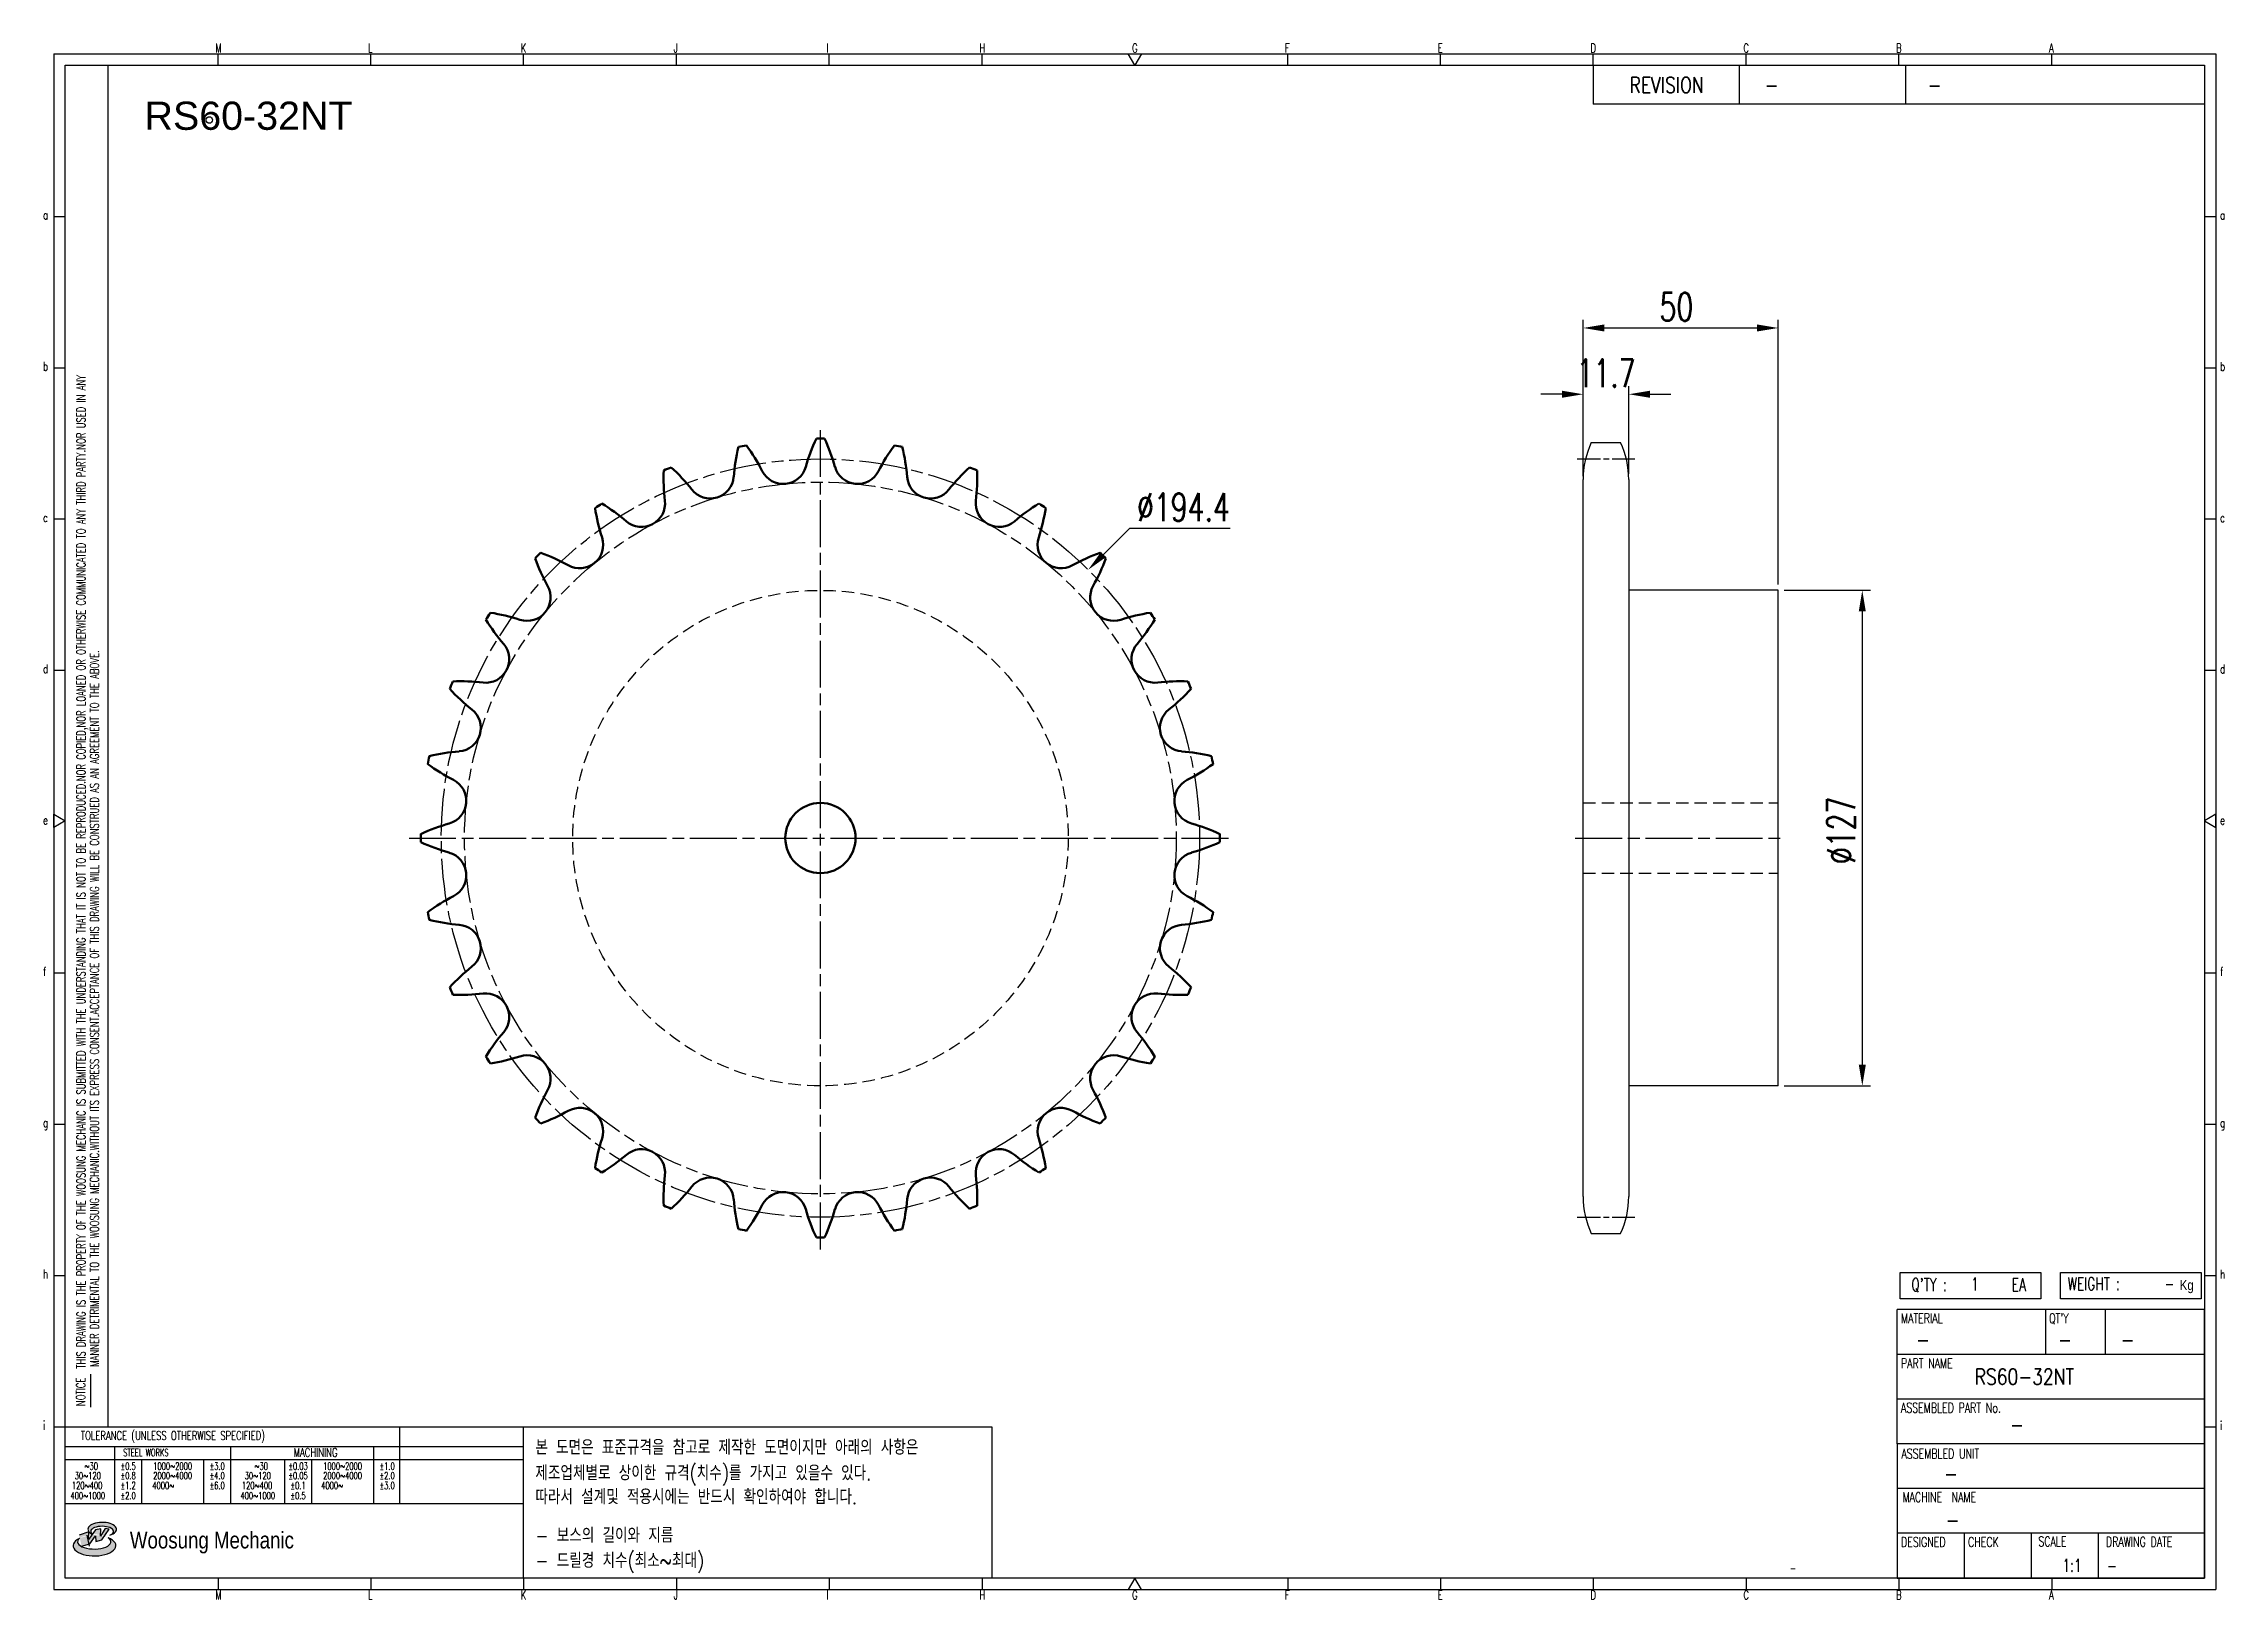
# Model space of a CAD drawing. Header units: millimetres. Extents: x 24104 to 24663, y 29 to 428.
import ezdxf
from ezdxf.enums import TextEntityAlignment as Align

# ---------------------------------------------------------------- set-up
doc = ezdxf.new("R2010")
doc.units = ezdxf.units.MM
for name, pattern in [('AM_ISO08W050', [18, 12, -1.5, 3, -1.5]), ('AM_ISO08W050x2', [9, 6, -0.75, 1.5, -0.75]), ('HIDDEN', [9.525, 6.35, -3.175])]:
    doc.linetypes.add(name, pattern=pattern)
doc.layers.add('AM_0N', color=7, linetype='Continuous', lineweight=50)
doc.layers.add('AM_7N', color=4, linetype='AM_ISO08W050', lineweight=25)
for name, color, linetype in [('HL', 2, 'HIDDEN'), ('S-DIM', 7, 'Continuous'), ('TITLE', 7, 'Continuous'), ('도면레이아웃', 7, 'Continuous')]:
    doc.layers.add(name, color=color, linetype=linetype)
doc.styles.add('HAN', font='ROMANS.shx', dxfattribs={"width": 0.7, "bigfont": 'whgtxt.shx'})
doc.styles.add('HKD_ST2', font='romans.shx', dxfattribs={"width": 0.7, "height": 4, "bigfont": '@extfont2.shx'})
doc.styles.add('HSG', font='SIMPLEX.shx', dxfattribs={"width": 0.7, "bigfont": 'HSG.shx'})
doc.styles.add('ROMANS', font='romans.shx', dxfattribs={"width": 0.7, "bigfont": 'whgtxt.shx'})
doc.styles.add('SLDTEXTSTYLE4', font='arial.ttf', dxfattribs={"width": 0.8})
doc.styles.get("Standard").update_dxf_attribs({"font": 'arial.ttf'})
doc.dimstyles.new('APP16', dxfattribs={"dimscale": 3, "dimtxt": 2.4, "dimasz": 1.8, "dimexe": 0.7, "dimexo": 0.5, "dimgap": 0.6, "dimtad": 1, "dimtoh": 1, "dimdec": 1, "dimrnd": 0.01, "dimzin": 9, "dimdsep": 46, "dimtxsty": 'HSG', "dimcen": 0, "dimclrd": 1, "dimclre": 1, "dimclrt": 256, "dimazin": 2, "dimtp": 1, "dimtm": 1, "dimtfac": 0.5, "dimtdec": 1, "dimtofl": 0, "dimtmove": 0, "dimatfit": 3, "dimfxl": 0, "dimtvp": 1, "dimtolj": 2, "dimlwd": -1, "dimlwe": -1, "dimarcsym": 0})

# ---------------------------------------------------------------- blocks, each defined once
blk = doc.blocks.new('SUYWSHJH')
at = {"layer": '도면레이아웃'}
h = blk.add_hatch(color=10, dxfattribs=at)
h.paths.add_polyline_path([(1.544, 35.177), (1.554, 34.966), (1.779, 35.034), (2.054, 35.422), (1.908, 35.446), (1.728, 35.167), (1.741, 35.439), (1.547, 35.405), (1.292, 35.041), (1.295, 35.33), (0.943, 35.208), (1.03, 34.8), (1.336, 34.885)])
edge = h.paths.add_edge_path()
edge.add_ellipse((1.795, 35.421), major_axis=(-0.53, 0), ratio=0.487785, start_angle=122.36065, end_angle=403.39574)
edge.add_line((1.411, 35.244), (1.419, 35.261))
edge.add_ellipse((1.798, 35.344), major_axis=(-0.423, 0), ratio=0.444396, start_angle=131.58977, end_angle=386.19408, ccw=False)
edge = h.paths.add_edge_path()
edge.add_ellipse((1.512, 34.815), major_axis=(-0.793, 0), ratio=0.480113, start_angle=314.67633, end_angle=590.85213)
edge.add_ellipse((1.501, 34.958), major_axis=(-0.62, 0), ratio=0.43311, start_angle=331.7024, end_angle=574.42495, ccw=False)
for p, q in [((0, 90.118), (80.15, 90.118)), ((0, 90.118), (0, 33.191)), ((6.089, 89.693), (6.089, 90.118)), ((11.753, 89.693), (11.753, 90.118)), ((17.418, 89.693), (17.418, 90.118)), ((23.082, 89.693), (23.082, 90.118)), ((28.746, 89.693), (28.746, 90.118)), ((34.411, 89.693), (34.411, 90.118)), ((45.739, 89.693), (45.739, 90.118)), ((51.404, 89.693), (51.404, 90.118)), ((57.068, 89.693), (57.068, 90.118)), ((62.732, 89.693), (62.732, 90.118)), ((68.397, 89.693), (68.397, 90.118)), ((74.061, 89.693), (74.061, 90.118)), ((80.15, 90.118), (80.15, 33.191)), ((0, 84.085), (0.425, 84.085)), ((79.725, 84.085), (80.15, 84.085)), ((0, 78.478), (0.425, 78.478)), ((79.725, 78.478), (80.15, 78.478)), ((0, 72.87), (0.425, 72.87)), ((79.725, 72.87), (80.15, 72.87)), ((0, 67.262), (0.425, 67.262)), ((79.725, 67.262), (80.15, 67.262)), ((0, 56.047), (0.425, 56.047)), ((79.725, 56.047), (80.15, 56.047)), ((0, 50.439), (0.425, 50.439)), ((79.725, 50.439), (80.15, 50.439)), ((0, 44.832), (0.425, 44.832)), ((79.725, 44.832), (80.15, 44.832)), ((1.377, 39.947), (1.377, 41.174)), ((0, 39.224), (0.425, 39.224)), ((79.725, 39.224), (80.15, 39.224)), ((0, 33.191), (80.15, 33.191)), ((6.089, 33.616), (6.089, 33.191)), ((11.753, 33.616), (11.753, 33.191)), ((17.418, 33.616), (17.418, 33.191)), ((23.082, 33.616), (23.082, 33.191)), ((28.746, 33.616), (28.746, 33.191)), ((34.411, 33.616), (34.411, 33.191)), ((45.739, 33.616), (45.739, 33.191)), ((51.404, 33.616), (51.404, 33.191)), ((57.068, 33.616), (57.068, 33.191)), ((62.732, 33.616), (62.732, 33.191)), ((68.397, 33.616), (68.397, 33.191)), ((74.061, 33.616), (74.061, 33.191))]:
    blk.add_line(p, q)
at = {"color": 2}
for p, q in [((2.017, 39.224), (2.017, 89.693)), ((0.425, 39.224), (17.418, 39.224)), ((12.816, 39.224), (12.816, 36.382)), ((17.418, 33.616), (17.418, 39.224)), ((0.425, 38.487), (17.418, 38.487)), ((0.425, 38.012), (17.418, 38.012)), ((2.257, 38.487), (2.257, 36.382)), ((3.257, 38.012), (3.257, 36.382)), ((5.557, 38.012), (5.557, 36.382)), ((6.557, 38.5), (6.557, 36.382)), ((8.557, 38.012), (8.557, 36.382)), ((9.557, 38.026), (9.557, 36.382)), ((11.857, 38.487), (11.857, 36.382)), ((0.425, 36.382), (17.418, 36.382))]:
    blk.add_line(p, q, dxfattribs=at)
at = {"color": 6, "ltscale": 0.5}
for p, q in [((57.068, 89.693), (57.068, 88.246)), ((62.47, 89.693), (62.47, 88.246)), ((68.635, 89.693), (68.635, 88.246)), ((79.725, 88.246), (57.068, 88.246)), ((68.336, 38.59), (68.336, 43.563)), ((79.725, 43.563), (68.336, 43.563)), ((73.827, 43.563), (73.827, 41.905)), ((76.037, 43.563), (76.037, 41.905)), ((79.725, 38.59), (79.725, 43.563)), ((79.725, 41.905), (68.336, 41.905)), ((79.725, 40.248), (68.336, 40.248)), ((68.336, 38.59), (68.336, 33.616)), ((79.725, 38.59), (68.336, 38.59)), ((79.725, 33.616), (79.725, 38.59)), ((79.725, 36.932), (68.336, 36.932)), ((79.725, 35.274), (68.336, 35.274)), ((70.822, 33.616), (70.822, 35.274)), ((73.309, 33.616), (73.309, 35.274)), ((75.796, 33.616), (75.796, 35.274)), ((68.336, 33.616), (79.725, 33.616))]:
    blk.add_line(p, q, dxfattribs=at)
for points in [[(40.075, 89.693), (39.83, 90.118), (40.32, 90.118)], [(0.425, 89.693), (79.725, 89.693), (79.725, 33.616), (0.425, 33.616)], [(0.425, 61.679), (0, 61.433), (0, 61.924)], [(79.725, 61.679), (80.15, 61.433), (80.15, 61.924)], [(40.075, 33.616), (39.83, 33.191), (40.32, 33.191)]]:
    blk.add_lwpolyline(points, close=True)
at = {"layer": 'TITLE', "color": 20}
for p, q in [((68.449, 43.961), (68.449, 44.936)), ((68.449, 44.936), (73.654, 44.936)), ((73.654, 44.936), (73.654, 43.961)), ((74.39, 43.961), (74.39, 44.936)), ((74.39, 44.936), (79.595, 44.936)), ((79.595, 44.936), (79.595, 43.961)), ((73.654, 43.961), (68.449, 43.961)), ((79.595, 43.961), (74.39, 43.961))]:
    blk.add_line(p, q, dxfattribs=at)
at = {"layer": '도면레이아웃'}
for p, q in [((1.295, 35.33), (0.943, 35.208)), ((1.03, 34.8), (1.336, 34.885)), ((1.224, 35.208), (1.311, 34.8)), ((1.224, 35.208), (1.224, 35.208)), ((1.547, 35.405), (1.292, 35.041)), ((1.292, 35.041), (1.295, 35.33)), ((1.336, 34.885), (1.544, 35.177)), ((1.419, 35.261), (1.411, 35.244)), ((1.544, 35.177), (1.554, 34.966)), ((1.741, 35.439), (1.547, 35.405)), ((1.554, 34.966), (1.779, 35.034)), ((1.908, 35.446), (1.728, 35.167)), ((1.728, 35.167), (1.741, 35.439)), ((1.779, 35.034), (2.054, 35.422)), ((2.054, 35.422), (1.908, 35.446))]:
    blk.add_line(p, q, dxfattribs=at)
for centre, major_axis, ratio, start_param, end_param in [((1.795, 35.421), (-0.53, 0), 0.487785, 2.135596, 7.040584), ((1.512, 34.815), (-0.793, 0), 0.480113, 5.492138, 10.312315), ((1.501, 34.958), (-0.62, 0), 0.43311, 5.789299, 10.025607), ((1.798, 35.344), (-0.423, 0), 0.444396, 2.296675, 6.740358)]:
    blk.add_ellipse(centre, major_axis=major_axis, ratio=ratio, start_param=start_param, end_param=end_param, dxfattribs=at)
at = {"color": 4, "style": 'HKD_ST2', "width": 0.7}
for s, p in [('M', (5.988, 90.164)), ('L', (11.652, 90.164)), ('K', (17.316, 90.164)), ('J', (22.981, 90.164)), ('I', (28.645, 90.164)), ('H', (34.309, 90.164)), ('G', (39.974, 90.164)), ('F', (45.638, 90.164)), ('E', (51.302, 90.164)), ('D', (56.967, 90.164)), ('C', (62.631, 90.164)), ('B', (68.295, 90.164)), ('A', (73.96, 90.164)), ('a', (-0.395, 83.976)), ('a', (80.305, 83.97)), ('b', (-0.395, 78.368)), ('b', (80.305, 78.362)), ('c', (-0.395, 72.76)), ('c', (80.305, 72.754)), ('d', (-0.395, 67.153)), ('d', (80.305, 67.147)), ('e', (-0.395, 61.545)), ('e', (80.305, 61.539)), ('f', (-0.395, 55.937)), ('f', (80.305, 55.931)), ('g', (-0.395, 50.33)), ('g', (80.305, 50.324)), ('h', (-0.395, 44.722)), ('h', (80.305, 44.716)), ('i', (-0.395, 39.114)), ('i', (80.305, 39.108)), ('M', (5.988, 32.824)), ('L', (11.652, 32.824)), ('K', (17.316, 32.824)), ('J', (22.981, 32.824)), ('I', (28.645, 32.824)), ('H', (34.309, 32.824)), ('G', (39.974, 32.824)), ('F', (45.638, 32.824)), ('E', (51.302, 32.824)), ('D', (56.967, 32.824)), ('C', (62.631, 32.824)), ('B', (68.295, 32.824)), ('A', (73.96, 32.824))]:
    blk.add_text(s, height=0.326, dxfattribs=at).set_placement(p)
for s, height, style, width, p in [('REVISION', 0.5806, 'HAN', 0.8, (58.415, 88.664)), ('-', 0.581, 'HAN', 0.8, (63.426, 88.664)), ('-', 0.581, 'HAN', 0.8, (69.468, 88.664)), ("Q'TY : ", 0.4746, 'HKD_ST2', 0.7, (68.857, 44.253)), ('1', 0.475, 'HKD_ST2', 0.7, (71.071, 44.275)), ('EA', 0.4746, 'HKD_ST2', 0.7, (72.578, 44.253)), ('WEIGHT : ', 0.4746, 'HKD_ST2', 0.7, (74.65, 44.286)), ('-', 0.581, 'HAN', 0.8, (69.029, 42.157)), ('-', 0.581, 'HAN', 0.8, (74.289, 42.157)), ('-', 0.581, 'HAN', 0.8, (76.623, 42.157)), ('-', 0.581, 'HAN', 0.8, (72.515, 39.013)), ('-', 0.581, 'HAN', 0.8, (70.067, 37.189)), ('-', 0.581, 'HAN', 0.8, (70.126, 35.48)), ('1:1', 0.4746, 'HKD_ST2', 0.7, (74.458, 33.848)), ('-', 0.475, 'HKD_ST2', 0.7, (76.112, 33.837))]:
    blk.add_text(s, height=height, dxfattribs=dict(style=style, width=width)).set_placement(p)
at = {"color": 6, "style": 'HKD_ST2', "width": 0.7}
for s, p in [(' THIS DRAWING IS THE PROPERTY OF THE WOOSUNG MECHANIC IS SUBMITTED WITH THE UNDERSTANDING THAT IT IS NOT TO BE REPRODUCED.NOR COPIED,NOR LOANED OR OTHERWISE COMMUNICATED TO ANY THIRD PARTY.NOR USED IN ANY', (1.173, 41.217)), ('MANNER DETRIMENTAL TO THE WOOSUNG MECHANIC.WITHOUT ITS EXPRESS CONSENT.ACCEPTANCE OF THIS DRAWING WILL BE CONSTRUED AS AN AGREEMENT TO THE ABOVE.', (1.672, 41.447))]:
    blk.add_text(s, height=0.326266, rotation=90, dxfattribs=at).set_placement(p)
at = {"style": 'HKD_ST2', "width": 0.7}
blk.add_text('-', height=0.475, dxfattribs=at).set_placement((78.613, 44.286), align=Align.RIGHT)
at = {"color": 4, "style": 'HKD_ST2', "width": 0.7}
for s, height, p in [('MATERIAL', 0.3651, (68.474, 43.425)), ("QT'Y", 0.3651, (73.965, 43.425)), ('PART NAME', 0.3651, (68.474, 41.756)), ('ASSEMBLED PART No.', 0.36511, (68.474, 40.109)), ('ASSEMBLED UNIT', 0.36511, (68.49, 38.408)), ('MACHINE  NAME', 0.36511, (68.532, 36.794)), ('DESIGNED', 0.3651, (68.474, 35.136)), ('CHECK', 0.3651, (70.961, 35.136)), ('SCALE', 0.3651, (73.566, 35.153)), ('DRAWING DATE', 0.36511, (76.071, 35.141))]:
    blk.add_text(s, height=height, dxfattribs=at).set_placement(p, align=Align.TOP_LEFT)
at = {"style": 'HKD_ST2', "width": 0.7}
blk.add_text('NOTICE', height=0.3263, rotation=90, dxfattribs=at).set_placement((1.163, 39.988))
for s, height, style, width, p in [('TOLERANCE (UNLESS OTHERWISE SPECIFIED)', 0.32627, 'HKD_ST2', 0.7, (4.417, 38.896)), ('-', 0.326, 'ROMANS', 0.65, (64.469, 33.975))]:
    blk.add_text(s, height=height, dxfattribs=dict(style=style, width=width)).set_placement(p, align=Align.MIDDLE_CENTER)
at = {"color": 4, "style": 'HKD_ST2', "width": 0.7}
for s, height, p in [('STEEL WORKS', 0.26101, (3.416, 38.268)), ('MACHINING', 0.3263, (9.707, 38.27)), ('%%P0.5', 0.261, (2.757, 37.762)), ('%%P0.8', 0.261, (2.757, 37.411)), ('%%P3.0', 0.261, (6.057, 37.762)), ('%%P4.0', 0.261, (6.057, 37.411)), ('%%P0.03', 0.261, (9.057, 37.762)), ('%%P0.05', 0.261, (9.057, 37.411)), ('%%P1.0', 0.261, (12.357, 37.762)), ('%%P2.0', 0.261, (12.357, 37.411)), ('%%P1.2', 0.261, (2.757, 37.045)), ('%%P2.0', 0.261, (2.757, 36.67)), ('%%P6.0', 0.261, (6.057, 37.045)), ('%%P0.1', 0.261, (9.057, 37.045)), ('%%P0.5', 0.261, (9.057, 36.67)), ('%%P3.0', 0.261, (12.357, 37.045))]:
    blk.add_text(s, height=height, dxfattribs=at).set_placement(p, align=Align.MIDDLE)
for s, height, p in [('30%%126120', 0.261, (1.263, 37.411)), ('%%12630', 0.261, (1.389, 37.762)), ('2000%%1264000', 0.26101, (4.407, 37.411)), ('1000%%1262000', 0.26101, (4.407, 37.762)), ('30%%126120', 0.261, (7.563, 37.411)), ('%%12630', 0.261, (7.689, 37.762)), ('2000%%1264000', 0.26101, (10.707, 37.411)), ('1000%%1262000', 0.26101, (10.707, 37.762)), ('400%%1261000', 0.26101, (1.263, 36.67)), ('120%%126400', 0.26101, (1.237, 37.045)), ('4000%%126', 0.261, (4.061, 37.045)), ('400%%1261000', 0.26101, (7.563, 36.67)), ('120%%126400', 0.26101, (7.537, 37.045)), ('4000%%126', 0.261, (10.321, 37.045))]:
    blk.add_text(s, height=height, dxfattribs=at).set_placement(p, align=Align.MIDDLE_CENTER)
at = {"color": 1, "style": 'SLDTEXTSTYLE4', "width": 0.8}
blk.add_text('Woosung Mechanic', height=0.61957, dxfattribs=at).set_placement((2.822, 34.711))
at = {"layer": 'TITLE', "width": 0.8}
blk.add_text('Kg', height=0.3789, dxfattribs=at).set_placement((78.807, 44.286))
blk = doc.blocks.new('*D2')
at = {"layer": 'Defpoints', "color": 0, "transparency": 16777216}
for p in [(24371.87, 293.03), (24234.56, 155.48)]:
    blk.add_point(p, dxfattribs=at)
at = {"layer": 'S-DIM', "color": 1, "transparency": 16777216}
for p, q in [((24382.47, 303.64), (24375.69, 296.85)), ((24408.27, 303.64), (24382.47, 303.64))]:
    blk.add_line(p, q, dxfattribs=at)
blk.add_solid([(24375.05, 297.48), (24376.33, 296.21), (24371.87, 293.03)], dxfattribs=at)
at = {"layer": 'S-DIM', "transparency": 16777216, "insert": (24396.27, 309.04), "char_height": 7.2, "attachment_point": 5, "style": 'HSG'}
blk.add_mtext('\\A2;∅194.4', dxfattribs=at)
blk = doc.blocks.new('*D3')
at = {"layer": 'Defpoints', "color": 0, "transparency": 16777216}
for p in [(24510.43, 338.01), (24498.73, 316.14), (24510.43, 316.14)]:
    blk.add_point(p, dxfattribs=at)
at = {"layer": 'S-DIM', "color": 1, "transparency": 16777216}
for p, q in [((24493.33, 338.01), (24487.93, 338.01)), ((24498.73, 317.64), (24498.73, 340.11)), ((24510.43, 317.64), (24510.43, 340.11)), ((24515.83, 338.01), (24521.23, 338.01))]:
    blk.add_line(p, q, dxfattribs=at)
for points in [[(24493.33, 338.91), (24493.33, 337.11), (24498.73, 338.01)], [(24515.83, 338.91), (24515.83, 337.11), (24510.43, 338.01)]]:
    blk.add_solid(points, dxfattribs=at)
at = {"layer": 'S-DIM', "transparency": 16777216, "insert": (24504.58, 343.41), "char_height": 7.2, "attachment_point": 5, "style": 'HSG'}
blk.add_mtext('\\A2;11.7', dxfattribs=at)
blk = doc.blocks.new('*D4')
at = {"layer": 'Defpoints', "color": 0, "transparency": 16777216}
for p in [(24548.73, 355), (24498.73, 315.48), (24548.73, 287.76)]:
    blk.add_point(p, dxfattribs=at)
at = {"layer": 'S-DIM', "color": 1, "transparency": 16777216}
for p, q in [((24498.73, 316.98), (24498.73, 357.1)), ((24504.13, 355), (24543.33, 355)), ((24548.73, 289.26), (24548.73, 357.1))]:
    blk.add_line(p, q, dxfattribs=at)
for points in [[(24504.13, 355.9), (24504.13, 354.1), (24498.73, 355)], [(24543.33, 355.9), (24543.33, 354.1), (24548.73, 355)]]:
    blk.add_solid(points, dxfattribs=at)
at = {"layer": 'S-DIM', "transparency": 16777216, "insert": (24522.63, 360.4), "char_height": 7.2, "attachment_point": 5, "style": 'HSG'}
blk.add_mtext('\\A2;50', dxfattribs=at)
blk = doc.blocks.new('*D5')
at = {"layer": 'Defpoints', "color": 0, "transparency": 16777216}
for p in [(24548.73, 287.76), (24548.73, 160.76), (24570.29, 160.76)]:
    blk.add_point(p, dxfattribs=at)
at = {"layer": 'S-DIM', "color": 1, "transparency": 16777216}
for p, q in [((24550.23, 287.76), (24572.39, 287.76)), ((24570.29, 282.36), (24570.29, 166.16)), ((24550.23, 160.76), (24572.39, 160.76))]:
    blk.add_line(p, q, dxfattribs=at)
for points in [[(24569.39, 282.36), (24571.19, 282.36), (24570.29, 287.76)], [(24569.39, 166.16), (24571.19, 166.16), (24570.29, 160.76)]]:
    blk.add_solid(points, dxfattribs=at)
at = {"layer": 'S-DIM', "transparency": 16777216, "insert": (24564.89, 226.22), "char_height": 7.2, "attachment_point": 5, "rotation": 90, "style": 'HSG'}
blk.add_mtext('\\A2;%%c127', dxfattribs=at)

msp = doc.modelspace()

# ---------------------------------------------------------------- linework, layer by layer
for p, q in [((24500.82, 325.64), (24508.35, 325.64)), ((24498.73, 132.37), (24498.73, 316.14)), ((24510.43, 316.14), (24510.43, 132.37)), ((24548.73, 287.76), (24510.43, 287.76)), ((24548.73, 160.76), (24548.73, 287.76)), ((24548.73, 160.76), (24510.43, 160.76)), ((24500.82, 122.87), (24508.35, 122.87))]:
    msp.add_line(p, q)
at = {"color": 4}
msp.add_lwpolyline([(24227.14, 73.37), (24347.19, 73.37), (24347.19, 34.59), (24227.14, 34.59)], close=True, dxfattribs=at)
msp.add_circle((24146.57, 408.31), 0.835)
for centre, start, end in [((24521.43, 316.14), 155.2599, 180), ((24487.73, 316.14), 0, 24.7401), ((24521.43, 132.37), 180, 204.7401), ((24487.73, 132.37), 335.2599, 0)]:
    msp.add_arc(centre, 22.7, start, end)
at = {"layer": 'AM_0N'}
msp.add_circle((24303.22, 224.26), 9, dxfattribs=at)
for centre, radius, start, end in [((24329.43, 312.99), 48.59, 166.2948, 175.4687), ((24303.22, 224.26), 102.42, 100.6694, 101.8306), ((24245.04, 296.21), 48.59, 27.0313, 36.2052), ((24346.23, 306.17), 48.59, 155.0448, 164.2187), ((24303.22, 224.26), 102.42, 89.4194, 90.5806), ((24260.2, 306.17), 48.59, 15.7813, 24.9552), ((24361.39, 296.21), 48.59, 143.7948, 152.9687), ((24303.22, 224.26), 102.42, 78.1694, 79.3306), ((24277.01, 312.99), 48.59, 4.5313, 13.7052), ((24303.22, 224.26), 102.42, 111.9194, 113.0806), ((24232.12, 283.47), 48.59, 38.2813, 47.4552), ((24293.68, 321.02), 6.01, 207.0313, 344.2187), ((24312.75, 321.02), 6.01, 195.7813, 332.9687), ((24374.31, 283.47), 48.59, 132.5448, 141.7187), ((24303.22, 224.26), 102.42, 66.9194, 68.0806), ((24311.61, 316.4), 48.59, 177.5448, 186.7188), ((24274.99, 317.3), 6.01, 218.2813, 355.4687), ((24331.44, 317.3), 6.01, 184.5313, 321.7187), ((24294.82, 316.4), 48.59, 353.2812, 2.4552), ((24303.22, 224.26), 102.42, 123.1694, 124.3306), ((24293.47, 316.27), 48.59, 188.7948, 197.9688), ((24221.94, 268.47), 48.59, 49.5313, 58.7052), ((24257.38, 310.01), 6.01, 229.5313, 6.7188), ((24349.05, 310.01), 6.01, 173.2812, 310.4687), ((24384.49, 268.47), 48.59, 121.2948, 130.4687), ((24312.96, 316.27), 48.59, 342.0312, 351.2052), ((24303.22, 224.26), 102.42, 55.6694, 56.8306), ((24303.22, 224.26), 102.42, 134.4194, 135.5806), ((24214.87, 251.76), 48.59, 60.7813, 69.9552), ((24241.53, 299.42), 6.01, 240.7813, 17.9688), ((24364.9, 299.42), 6.01, 162.0312, 299.2187), ((24391.56, 251.76), 48.59, 110.0448, 119.2187), ((24303.22, 224.26), 102.42, 44.4194, 45.5806), ((24275.71, 312.6), 48.59, 200.0448, 209.2187), ((24330.72, 312.6), 48.59, 330.7813, 339.9552), ((24228.05, 285.94), 6.01, 252.0312, 29.2187), ((24378.38, 285.94), 6.01, 150.7813, 287.9688), ((24303.22, 224.26), 102.42, 145.6694, 146.8306), ((24259, 305.53), 48.59, 211.2948, 220.4687), ((24211.2, 234), 48.59, 72.0312, 81.2052), ((24395.23, 234), 48.59, 98.7948, 107.9688), ((24347.43, 305.53), 48.59, 319.5313, 328.7052), ((24303.22, 224.26), 102.42, 33.1694, 34.3306), ((24217.46, 270.09), 6.01, 263.2812, 40.4687), ((24388.97, 270.09), 6.01, 139.5313, 276.7188), ((24303.22, 224.26), 102.42, 156.9194, 158.0806), ((24211.07, 215.86), 48.59, 83.2812, 92.4552), ((24395.36, 215.86), 48.59, 87.5448, 96.7188), ((24303.22, 224.26), 102.42, 21.9194, 23.0806), ((24244, 295.35), 48.59, 222.5448, 231.7187), ((24210.17, 252.48), 6.01, 274.5313, 51.7187), ((24396.27, 252.48), 6.01, 128.2813, 265.4687), ((24362.43, 295.35), 48.59, 308.2813, 317.4552), ((24214.48, 198.04), 48.59, 94.5313, 103.7052), ((24391.95, 198.04), 48.59, 76.2948, 85.4687), ((24303.22, 224.26), 102.42, 168.1694, 169.3306), ((24231.27, 282.43), 48.59, 233.7948, 242.9688), ((24375.17, 282.43), 48.59, 297.0312, 306.2052), ((24303.22, 224.26), 102.42, 10.6694, 11.8306), ((24206.45, 233.79), 6.01, 285.7813, 62.9688), ((24399.98, 233.79), 6.01, 117.0312, 254.2187), ((24303.22, 224.26), 102.42, 179.4194, 180.5806), ((24221.3, 181.24), 48.59, 105.7813, 114.9552), ((24385.13, 181.24), 48.59, 65.0448, 74.2187), ((24303.22, 224.26), 102.42, 359.4194, 0.5806), ((24221.3, 267.27), 48.59, 245.0448, 254.2187), ((24206.45, 214.72), 6.01, 297.0312, 74.2187), ((24399.98, 214.72), 6.01, 105.7813, 242.9688), ((24385.13, 267.27), 48.59, 285.7813, 294.9552), ((24231.27, 166.08), 48.59, 117.0312, 126.2052), ((24375.17, 166.08), 48.59, 53.7948, 62.9688), ((24303.22, 224.26), 102.42, 190.6694, 191.8306), ((24214.48, 250.47), 48.59, 256.2948, 265.4687), ((24210.17, 196.03), 6.01, 308.2813, 85.4687), ((24396.27, 196.03), 6.01, 94.5313, 231.7187), ((24391.95, 250.47), 48.59, 274.5313, 283.7052), ((24303.22, 224.26), 102.42, 348.1694, 349.3306), ((24244, 153.16), 48.59, 128.2813, 137.4552), ((24362.43, 153.16), 48.59, 42.5448, 51.7187), ((24303.22, 224.26), 102.42, 201.9194, 203.0806), ((24303.22, 224.26), 102.42, 336.9194, 338.0806), ((24211.07, 232.65), 48.59, 267.5448, 276.7188), ((24217.46, 178.42), 6.01, 319.5313, 96.7188), ((24388.97, 178.42), 6.01, 83.2812, 220.4687), ((24395.36, 232.65), 48.59, 263.2812, 272.4552), ((24259, 142.98), 48.59, 139.5313, 148.7052), ((24347.43, 142.98), 48.59, 31.2948, 40.4687), ((24303.22, 224.26), 102.42, 213.1694, 214.3306), ((24211.2, 214.51), 48.59, 278.7948, 287.9688), ((24228.05, 162.57), 6.01, 330.7813, 107.9688), ((24378.38, 162.57), 6.01, 72.0312, 209.2187), ((24395.23, 214.51), 48.59, 252.0312, 261.2052), ((24303.22, 224.26), 102.42, 325.6694, 326.8306), ((24275.71, 135.91), 48.59, 150.7813, 159.9552), ((24330.72, 135.91), 48.59, 20.0448, 29.2187), ((24303.22, 224.26), 102.42, 224.4194, 225.5806), ((24214.87, 196.75), 48.59, 290.0448, 299.2187), ((24241.53, 149.09), 6.01, 342.0312, 119.2187), ((24364.9, 149.09), 6.01, 60.7813, 197.9688), ((24391.56, 196.75), 48.59, 240.7813, 249.9552), ((24303.22, 224.26), 102.42, 314.4194, 315.5806), ((24293.47, 132.24), 48.59, 162.0312, 171.2052), ((24312.96, 132.24), 48.59, 8.7948, 17.9688), ((24221.94, 180.04), 48.59, 301.2948, 310.4687), ((24257.38, 138.5), 6.01, 353.2812, 130.4687), ((24349.05, 138.5), 6.01, 49.5313, 186.7188), ((24384.49, 180.04), 48.59, 229.5313, 238.7052), ((24303.22, 224.26), 102.42, 235.6694, 236.8306), ((24311.61, 132.11), 48.59, 173.2812, 182.4552), ((24232.12, 165.04), 48.59, 312.5448, 321.7187), ((24274.99, 131.21), 6.01, 4.5313, 141.7187), ((24331.44, 131.21), 6.01, 38.2813, 175.4687), ((24374.31, 165.04), 48.59, 218.2813, 227.4552), ((24294.82, 132.11), 48.59, 357.5448, 6.7188), ((24303.22, 224.26), 102.42, 303.1694, 304.3306), ((24303.22, 224.26), 102.42, 246.9194, 248.0806), ((24329.43, 135.52), 48.59, 184.5313, 193.7052), ((24245.04, 152.3), 48.59, 323.7948, 332.9687), ((24293.68, 127.49), 6.01, 15.7813, 152.9687), ((24346.23, 142.34), 48.59, 195.7813, 204.9552), ((24260.2, 142.34), 48.59, 335.0448, 344.2187), ((24312.75, 127.49), 6.01, 27.0313, 164.2187), ((24361.39, 152.3), 48.59, 207.0313, 216.2052), ((24277.01, 135.52), 48.59, 346.2948, 355.4687), ((24303.22, 224.26), 102.42, 291.9194, 293.0806), ((24303.22, 224.26), 102.42, 258.1694, 259.3306), ((24303.22, 224.26), 102.42, 280.6694, 281.8306), ((24303.22, 224.26), 102.42, 269.4194, 270.5806)]:
    msp.add_arc(centre, radius, start, end, dxfattribs=at)
at = {"layer": 'AM_7N', "linetype": 'AM_ISO08W050x2', "ltscale": 2}
for p, q in [((24303.22, 118.83), (24303.22, 329.68)), ((24197.79, 224.26), (24408.64, 224.26)), ((24496.73, 224.26), (24550.73, 224.26))]:
    msp.add_line(p, q, dxfattribs=at)
at = {"layer": 'AM_7N', "linetype": 'AM_ISO08W050x2'}
for p, q in [((24497.17, 321.43), (24511.99, 321.43)), ((24497.17, 127.08), (24511.99, 127.08))]:
    msp.add_line(p, q, dxfattribs=at)
at = {"layer": 'AM_7N', "linetype": 'AM_ISO08W050x2', "ltscale": 2}
for radius in [97.18, 91.22]:
    msp.add_circle((24303.22, 224.26), radius, dxfattribs=at)
at = {"layer": 'HL', "ltscale": 0.5}
for p, q in [((24498.73, 233.26), (24548.73, 233.26)), ((24498.73, 215.26), (24548.73, 215.26))]:
    msp.add_line(p, q, dxfattribs=at)
msp.add_circle((24303.22, 224.26), 63.5, dxfattribs=at)

# ---------------------------------------------------------------- block references
at = {"xscale": 6.915174302170472, "yscale": 6.915174302170472, "zscale": 6.915174302170472}
msp.add_blockref('SUYWSHJH', (24106.7, -197.87), dxfattribs=at)

# ---------------------------------------------------------------- texts
at = {"color": 2}
msp.add_text('RS60-32NT', height=7.225, dxfattribs=at).set_placement((24129.98, 405.79))
at = {"style": 'HAN', "width": 0.8}
msp.add_text('RS60-32NT', height=4.015, dxfattribs=at).set_placement((24599.11, 84.17))
at = {"color": 4, "style": 'HAN', "width": 0.8}
for s, p in [('본 도면은 표준규격을 참고로 제작한 도면이지만 아래의 사항은', (24230.15, 66.19)), ('제조업체별로 상이한 규격(치수)를 가지고 있을수 있다.', (24230.15, 59.61)), ('따라서 설계및 적용시에는 반드시 확인하여야 합니다.', (24230.15, 53.5)), ('- 보스의 길이와 지름', (24230.15, 43.64)), ('- 드릴경 치수(최소~최대)', (24230.15, 37.17))]:
    msp.add_text(s, height=3.7989, dxfattribs=at).set_placement(p)

# ---------------------------------------------------------------- dimensions: what is measured, and where the dimension line sits
at = {"layer": 'S-DIM'}
for base, p1, p2, picture, middle in [((24548.73, 355), (24498.73, 315.48), (24548.73, 287.76), '*D4', (24522.63, 355)), ((24510.43, 338.01), (24498.73, 316.14), (24510.43, 316.14), '*D3', (24504.58, 338.01))]:
    dim = msp.add_linear_dim(base=base, p1=p1, p2=p2, dimstyle='APP16', dxfattribs=at)
    dim.commit()
    dim.dimension.update_dxf_attribs({"geometry": picture, "text_midpoint": middle, "dimtype": 128})
dim = msp.add_diameter_dim_2p(p1=(24234.56, 155.48), p2=(24371.87, 293.03), dimstyle='APP16', dxfattribs=at)
dim.commit()
dim.dimension.update_dxf_attribs({"geometry": '*D2', "text_midpoint": (24396.27, 303.64), "dimtype": 131})
dim = msp.add_linear_dim(base=(24570.29, 160.76), p1=(24548.73, 287.76), p2=(24548.73, 160.76), angle=90, text='%%c<>', dimstyle='APP16', dxfattribs=at)
dim.commit()
dim.dimension.update_dxf_attribs({"geometry": '*D5', "text_midpoint": (24570.29, 226.22), "dimtype": 128})

doc.saveas('drawing.dxf')
